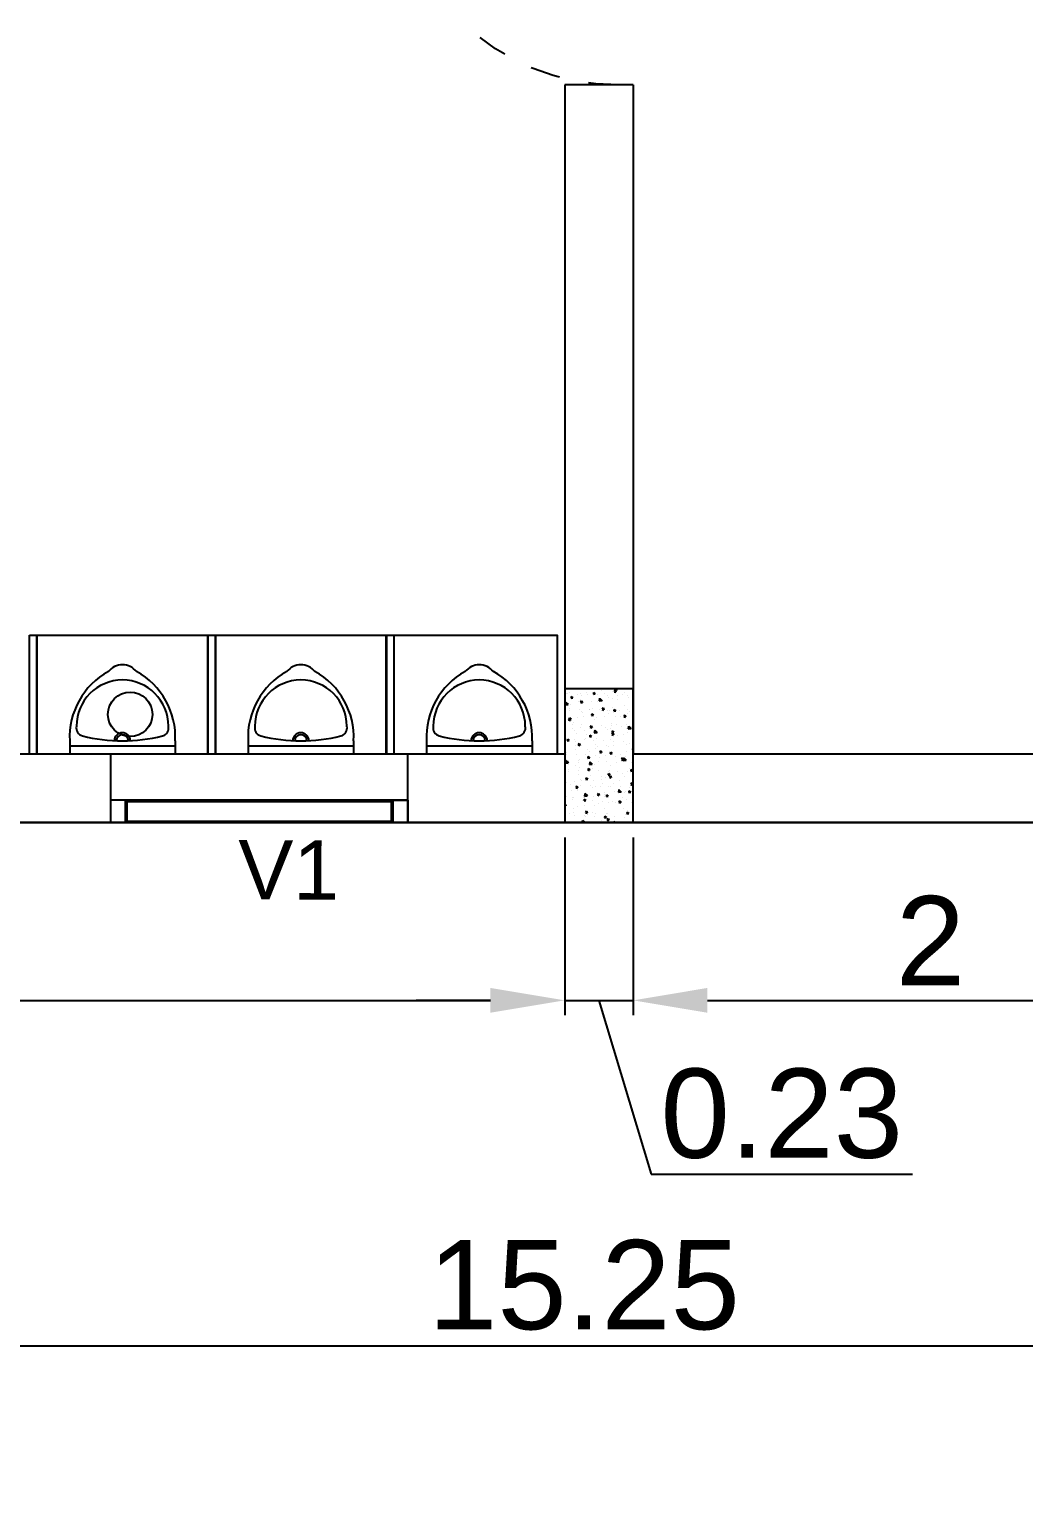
# Model space of a CAD drawing. Header units: metres. Extents: x 0 to 2048, y 111 to 219.
# Drawn here: x 1843.439 to 1846.782, y 147.586 to 152.551 of the extents above; entities that cross this region are included whole.
import ezdxf

# ---------------------------------------------------------------- set-up
doc = ezdxf.new("R2010")
doc.units = ezdxf.units.M
doc.header["$LTSCALE"] = 0.5
doc.header["$MEASUREMENT"] = 0
doc.header["$PDMODE"] = 3
doc.linetypes.add('CONTIN', pattern=[0])
doc.linetypes.add('HIDDEN2', pattern=[0.1875, 0.125, -0.0625])
for name, color, linetype in [('BLK_1_FLR_0_BLT_UP_AREA', 27, 'Continuous'), ('BLK_1_FLR_0_URINAL', 235, 'Continuous'), ('BLK_1_FLR_0_WASH', 60, 'Continuous')]:
    doc.layers.add(name, color=color, linetype=linetype)
doc.layers.add('layout bou', color=1, linetype='Continuous', lineweight=60)
doc.layers.add('layout bou @ 1', color=1, linetype='Continuous', lineweight=60)
doc.styles.add('200LT_S', font='arial.ttf', dxfattribs={"height": 0.3})
doc.styles.add('PATTA & SITE', font='arial.ttf', dxfattribs={"height": 1.5})
doc.styles.get("Standard").update_dxf_attribs({"font": ''})
doc.styles.get('Standard').set_extended_font_data('Arial Black')
doc.dimstyles.new('Building Arrow', dxfattribs={"dimscale": 0, "dimtxt": 1, "dimasz": 1, "dimexe": 0.18, "dimexo": 0.0625, "dimgap": 0.09, "dimtad": 0, "dimdec": 1, "dimzin": 0, "dimdsep": 46, "dimtxsty": 'Standard', "dimcen": 0.09, "dimse1": 1, "dimse2": 1, "dimclrt": 7, "dimadec": 1, "dimazin": 0, "dimtfac": 1, "dimtdec": 1, "dimtofl": 0, "dimtmove": 0, "dimatfit": 3, "dimfxl": 0, "dimtolj": 1, "dimtzin": 0, "dimarcsym": 0})

# ---------------------------------------------------------------- blocks, each defined once
blk = doc.blocks.new('*D4')
at = {"layer": 'Defpoints', "color": 0, "lineweight": -3}
for p in [(1730.1741, 160.2208), (1730.1741, 160.2208), (1916.2515, 130.4545)]:
    blk.add_point(p, dxfattribs=at)
at = {"layer": 'layout bou', "color": 0, "lineweight": -2}
for p, q in [((1731.1615, 160.0628), (1821.1248, 145.6716)), ((1915.2641, 130.6124), (1825.3008, 145.0036))]:
    blk.add_line(p, q, dxfattribs=at)
at = {"layer": 'layout bou', "color": 0, "lineweight": -3}
for points in [[(1731.1879, 160.2274), (1731.1352, 159.8982), (1730.1741, 160.2208)], [(1915.2904, 130.777), (1915.2378, 130.4478), (1916.2515, 130.4545)]]:
    blk.add_solid(points, dxfattribs=at)
at = {"layer": 'layout bou', "color": 7, "lineweight": 15, "insert": (1823.2128, 145.3376), "char_height": 1, "attachment_point": 5, "rotation": 350.9115}
blk.add_mtext('\\A1;188.4', dxfattribs=at)
blk = doc.blocks.new('*D8')
at = {"layer": 'Defpoints', "color": 0, "lineweight": -3}
for p in [(1736.6929, 151.6794), (1736.6929, 151.6794), (1916.2515, 130.4545)]:
    blk.add_point(p, dxfattribs=at)
at = {"layer": 'layout bou', "color": 0, "lineweight": -2}
for p, q in [((1737.686, 151.562), (1824.3862, 141.3135)), ((1915.2585, 130.5718), (1828.5583, 140.8204))]:
    blk.add_line(p, q, dxfattribs=at)
at = {"layer": 'layout bou', "color": 0, "lineweight": -3}
for points in [[(1737.7056, 151.7276), (1737.6665, 151.3965), (1736.6929, 151.6794)], [(1915.278, 130.7374), (1915.2389, 130.4063), (1916.2515, 130.4545)]]:
    blk.add_solid(points, dxfattribs=at)
at = {"layer": 'layout bou', "color": 7, "lineweight": 15, "insert": (1826.4722, 141.0669), "char_height": 1, "attachment_point": 5, "rotation": 353.2586}
blk.add_mtext('\\A1;180.8', dxfattribs=at)
blk = doc.blocks.new('*D9')
at = {"layer": 'Defpoints', "color": 0, "lineweight": -3}
for p in [(1764.1257, 208.0316), (1764.1257, 208.0316), (1929.9765, 145.7045)]:
    blk.add_point(p, dxfattribs=at)
at = {"layer": 'layout bou', "color": 0, "lineweight": -2}
for p, q in [((1765.0618, 207.6799), (1845.0867, 177.6063)), ((1929.0405, 146.0562), (1849.0155, 176.1298))]:
    blk.add_line(p, q, dxfattribs=at)
at = {"layer": 'layout bou', "color": 0, "lineweight": -3}
for points in [[(1765.1204, 207.8359), (1765.0031, 207.5239), (1764.1257, 208.0316)], [(1929.0991, 146.2122), (1928.9818, 145.9002), (1929.9765, 145.7045)]]:
    blk.add_solid(points, dxfattribs=at)
at = {"layer": 'layout bou', "color": 7, "lineweight": 15, "insert": (1847.0511, 176.868), "char_height": 1, "attachment_point": 5, "rotation": 339.4036}
blk.add_mtext('\\A1;177.2', dxfattribs=at)

msp = doc.modelspace()

# ---------------------------------------------------------------- linework, layer by layer
at = {"color": 0, "lineweight": -3}
for p, q in [((1845.23887, 152.36467), (1845.23887, 150.11467)), ((1845.46887, 152.36467), (1845.23887, 152.36467)), ((1845.46887, 152.36467), (1845.46887, 150.11467)), ((1843.43923, 150.11467), (1843.43923, 150.51467)), ((1843.43923, 150.51467), (1843.46423, 150.51467)), ((1843.46423, 150.51467), (1843.46423, 150.11467)), ((1844.03923, 150.11467), (1844.03923, 150.51467)), ((1844.03923, 150.51467), (1844.06423, 150.51467)), ((1844.06423, 150.51467), (1844.06423, 150.11467)), ((1844.63923, 150.11467), (1844.63923, 150.51467)), ((1844.63923, 150.51467), (1844.66423, 150.51467)), ((1844.66423, 150.51467), (1844.66423, 150.11467)), ((1845.23887, 150.11467), (1837.90887, 150.11467)), ((1843.46423, 150.11467), (1843.43923, 150.11467)), ((1844.06423, 150.11467), (1844.03923, 150.11467)), ((1844.66423, 150.11467), (1844.63923, 150.11467)), ((1847.46887, 150.11467), (1845.46887, 150.11467)), ((1837.67887, 149.88467), (1852.92887, 149.88467)), ((1852.92887, 149.88467), (1837.67887, 149.88467))]:
    msp.add_line(p, q, dxfattribs=at)
at = {"linetype": 'CONTIN', "lineweight": -3, "ltscale": 0.5}
for p, q in [((1845.23892, 150.33467), (1845.23892, 149.88467)), ((1845.46892, 150.33467), (1845.23892, 150.33467)), ((1845.46892, 149.88467), (1845.46892, 150.33467)), ((1845.23892, 149.88467), (1845.46892, 149.88467))]:
    msp.add_line(p, q, dxfattribs=at)
at = {"lineweight": -3}
for p, q in [((1845.24621, 150.31892), (1845.24621, 150.31892)), ((1845.24631, 150.33174), (1845.24631, 150.33174)), ((1845.24993, 150.31765), (1845.24993, 150.31765)), ((1845.25434, 150.32057), (1845.25434, 150.32057)), ((1845.26036, 150.30276), (1845.26663, 150.30392)), ((1845.26089, 150.30874), (1845.26037, 150.30276)), ((1845.26089, 150.30874), (1845.26663, 150.30392)), ((1845.28322, 150.31643), (1845.28322, 150.31643)), ((1845.29048, 150.3193), (1845.29048, 150.3193)), ((1845.29121, 150.29879), (1845.29121, 150.29879)), ((1845.29714, 150.31184), (1845.29714, 150.31184)), ((1845.31317, 150.32275), (1845.31317, 150.32275)), ((1845.31651, 150.31522), (1845.31651, 150.31522)), ((1845.33558, 150.31664), (1845.34185, 150.3178)), ((1845.33611, 150.32261), (1845.33559, 150.31663)), ((1845.33611, 150.32261), (1845.34185, 150.31779)), ((1845.3498, 150.314), (1845.3498, 150.314)), ((1845.35652, 150.30252), (1845.35514, 150.29363)), ((1845.35685, 150.30221), (1845.36497, 150.29442)), ((1845.36105, 150.32984), (1845.36105, 150.32984)), ((1845.37284, 150.31862), (1845.37284, 150.31862)), ((1845.38309, 150.31278), (1845.38309, 150.31278)), ((1845.38789, 150.30477), (1845.38789, 150.30477)), ((1845.40049, 150.30353), (1845.40049, 150.30353)), ((1845.40132, 150.32586), (1845.40132, 150.32586)), ((1845.40866, 150.32978), (1845.40531, 150.3248)), ((1845.40531, 150.32481), (1845.41135, 150.32278)), ((1845.40866, 150.32978), (1845.41135, 150.32278)), ((1845.41117, 150.33467), (1845.4108, 150.33051)), ((1845.4108, 150.33051), (1845.41707, 150.33167)), ((1845.41349, 150.33467), (1845.41707, 150.33167)), ((1845.41638, 150.31157), (1845.41638, 150.31157)), ((1845.41784, 150.29849), (1845.41784, 150.29849)), ((1845.43495, 150.3151), (1845.43495, 150.3151)), ((1845.4398, 150.32246), (1845.4398, 150.32246)), ((1845.44967, 150.31035), (1845.44967, 150.31035)), ((1845.45242, 150.30638), (1845.45242, 150.30638)), ((1845.24256, 150.28926), (1845.24118, 150.28037)), ((1845.24118, 150.28037), (1845.25068, 150.28148)), ((1845.24288, 150.28895), (1845.251, 150.28116)), ((1845.24405, 150.27835), (1845.24405, 150.27835)), ((1845.25622, 150.2606), (1845.25622, 150.2606)), ((1845.25633, 150.26714), (1845.25633, 150.26714)), ((1845.25932, 150.2827), (1845.25932, 150.2827)), ((1845.28371, 150.29076), (1845.28371, 150.29076)), ((1845.28962, 150.26592), (1845.28962, 150.26592)), ((1845.29589, 150.29442), (1845.29253, 150.28944)), ((1845.29253, 150.28945), (1845.29857, 150.28742)), ((1845.29378, 150.29427), (1845.29378, 150.29427)), ((1845.29488, 150.25846), (1845.29488, 150.25846)), ((1845.29589, 150.29442), (1845.29857, 150.28742)), ((1845.29877, 150.25639), (1845.29877, 150.25639)), ((1845.32291, 150.26471), (1845.32291, 150.26471)), ((1845.32318, 150.26443), (1845.32318, 150.26443)), ((1845.32983, 150.25089), (1845.32931, 150.24491)), ((1845.32983, 150.25089), (1845.33558, 150.24606)), ((1845.32993, 150.29299), (1845.32993, 150.29299)), ((1845.33322, 150.26796), (1845.33322, 150.26796)), ((1845.34824, 150.29237), (1845.34824, 150.29237)), ((1845.35515, 150.29363), (1845.36464, 150.29474)), ((1845.3562, 150.26349), (1845.3562, 150.26349)), ((1845.3684, 150.27009), (1845.36505, 150.26511)), ((1845.36505, 150.26512), (1845.37109, 150.26309)), ((1845.3684, 150.27009), (1845.37109, 150.26309)), ((1845.36937, 150.26669), (1845.36937, 150.26669)), ((1845.38285, 150.2603), (1845.38285, 150.2603)), ((1845.38564, 150.25139), (1845.38564, 150.25139)), ((1845.38949, 150.26227), (1845.38949, 150.26227)), ((1845.39907, 150.27247), (1845.39907, 150.27247)), ((1845.40505, 150.26476), (1845.40453, 150.25878)), ((1845.40453, 150.25879), (1845.41079, 150.25994)), ((1845.40505, 150.26476), (1845.4108, 150.25994)), ((1845.42278, 150.26106), (1845.42278, 150.26106)), ((1845.43993, 150.27723), (1845.43993, 150.27723)), ((1845.44981, 150.26414), (1845.44981, 150.26414)), ((1845.45017, 150.253), (1845.45017, 150.253)), ((1845.45607, 150.25984), (1845.45607, 150.25984)), ((1845.2418, 150.22497), (1845.2418, 150.22497)), ((1845.25562, 150.23473), (1845.25227, 150.22975)), ((1845.25227, 150.22976), (1845.25831, 150.22773)), ((1845.25461, 150.23701), (1845.25409, 150.23103)), ((1845.25409, 150.23104), (1845.26036, 150.23219)), ((1845.25461, 150.23701), (1845.26036, 150.23219)), ((1845.25562, 150.23473), (1845.25831, 150.22773)), ((1845.26383, 150.2152), (1845.26383, 150.2152)), ((1845.26623, 150.20228), (1845.26623, 150.20228)), ((1845.26764, 150.21954), (1845.26764, 150.21954)), ((1845.28145, 150.23737), (1845.28145, 150.23737)), ((1845.29263, 150.20508), (1845.29263, 150.20508)), ((1845.29712, 150.21398), (1845.29712, 150.21398)), ((1845.30122, 150.24047), (1845.30122, 150.24047)), ((1845.32814, 150.2104), (1845.32478, 150.20542)), ((1845.32478, 150.20543), (1845.33083, 150.2034)), ((1845.32814, 150.2104), (1845.33083, 150.20339)), ((1845.32931, 150.24491), (1845.33558, 150.24607)), ((1845.33041, 150.21277), (1845.33041, 150.21277)), ((1845.33319, 150.20611), (1845.33319, 150.20611)), ((1845.33821, 150.23009), (1845.33821, 150.23009)), ((1845.34598, 150.23899), (1845.34598, 150.23899)), ((1845.3637, 150.21155), (1845.3637, 150.21155)), ((1845.37266, 150.24165), (1845.37266, 150.24165)), ((1845.37765, 150.20378), (1845.37765, 150.20378)), ((1845.39286, 150.20198), (1845.39286, 150.20198)), ((1845.39681, 150.21909), (1845.39681, 150.21909)), ((1845.39699, 150.21034), (1845.39699, 150.21034)), ((1845.40881, 150.24038), (1845.40881, 150.24038)), ((1845.4121, 150.21534), (1845.4121, 150.21534)), ((1845.42785, 150.24018), (1845.42785, 150.24018)), ((1845.43028, 150.20912), (1845.43028, 150.20912)), ((1845.44092, 150.24576), (1845.43756, 150.24078)), ((1845.43756, 150.24079), (1845.4436, 150.23876)), ((1845.44092, 150.24576), (1845.4436, 150.23875)), ((1845.44791, 150.19962), (1845.44791, 150.19962)), ((1845.44825, 150.21407), (1845.44825, 150.21407)), ((1845.45393, 150.20905), (1845.45255, 150.20016)), ((1845.45256, 150.20016), (1845.46205, 150.20127)), ((1845.45426, 150.20874), (1845.46238, 150.20095)), ((1845.45982, 150.20582), (1845.45982, 150.20582)), ((1845.46357, 150.2079), (1845.46357, 150.2079)), ((1845.23954, 150.17159), (1845.23954, 150.17159)), ((1845.24781, 150.15931), (1845.25408, 150.16047)), ((1845.24834, 150.16528), (1845.24782, 150.15931)), ((1845.24834, 150.16528), (1845.25408, 150.16046)), ((1845.27087, 150.16386), (1845.27087, 150.16386)), ((1845.27093, 150.19451), (1845.27093, 150.19451)), ((1845.27592, 150.15664), (1845.27592, 150.15664)), ((1845.2792, 150.18399), (1845.2792, 150.18399)), ((1845.28788, 150.15071), (1845.28452, 150.14573)), ((1845.28788, 150.15071), (1845.29056, 150.1437)), ((1845.29037, 150.15169), (1845.29037, 150.15169)), ((1845.30416, 150.16264), (1845.30416, 150.16264)), ((1845.30708, 150.19324), (1845.30708, 150.19324)), ((1845.31038, 150.1682), (1845.31038, 150.1682)), ((1845.31123, 150.18215), (1845.31123, 150.18215)), ((1845.32303, 150.17319), (1845.3293, 150.17434)), ((1845.32356, 150.17916), (1845.32304, 150.17318)), ((1845.32356, 150.17916), (1845.3293, 150.17434)), ((1845.33745, 150.16142), (1845.33745, 150.16142)), ((1845.33997, 150.1958), (1845.33859, 150.1869)), ((1845.33859, 150.18691), (1845.34809, 150.18801)), ((1845.3403, 150.19548), (1845.34841, 150.18769)), ((1845.34373, 150.1856), (1845.34373, 150.1856)), ((1845.34652, 150.16693), (1845.34652, 150.16693)), ((1845.37074, 150.16021), (1845.37074, 150.16021)), ((1845.38338, 150.19801), (1845.38338, 150.19801)), ((1845.39456, 150.16571), (1845.39456, 150.16571)), ((1845.40065, 150.18607), (1845.3973, 150.18109)), ((1845.3973, 150.1811), (1845.40334, 150.17907)), ((1845.39878, 150.19303), (1845.39825, 150.18706)), ((1845.39825, 150.18706), (1845.40452, 150.18822)), ((1845.39878, 150.19303), (1845.40452, 150.18821)), ((1845.40065, 150.18607), (1845.40334, 150.17906)), ((1845.40403, 150.15899), (1845.40403, 150.15899)), ((1845.41709, 150.17747), (1845.41709, 150.17747)), ((1845.43732, 150.15778), (1845.43732, 150.15778)), ((1845.43786, 150.18186), (1845.43786, 150.18186)), ((1845.45154, 150.18904), (1845.45154, 150.18904)), ((1845.45653, 150.15116), (1845.45653, 150.15116)), ((1843.71188, 150.11467), (1843.71188, 149.88467)), ((1844.71188, 149.88467), (1844.71188, 150.11467)), ((1845.24398, 150.11456), (1845.24398, 150.11456)), ((1845.24479, 150.11979), (1845.24479, 150.11979)), ((1845.27624, 150.14396), (1845.27624, 150.14396)), ((1845.27694, 150.13061), (1845.27694, 150.13061)), ((1845.27727, 150.11335), (1845.27727, 150.11335)), ((1845.28452, 150.14574), (1845.29057, 150.14371)), ((1845.31056, 150.11213), (1845.31056, 150.11213)), ((1845.31536, 150.13033), (1845.31536, 150.13033)), ((1845.31728, 150.10743), (1845.31676, 150.10146)), ((1845.31676, 150.10146), (1845.32303, 150.10262)), ((1845.31728, 150.10743), (1845.32303, 150.10261)), ((1845.32125, 150.12383), (1845.32125, 150.12383)), ((1845.34147, 150.13222), (1845.34147, 150.13222)), ((1845.3432, 150.14779), (1845.3432, 150.14779)), ((1845.34385, 150.11091), (1845.34385, 150.11091)), ((1845.34982, 150.1419), (1845.34982, 150.1419)), ((1845.3548, 150.10402), (1845.3548, 150.10402)), ((1845.36039, 150.12637), (1845.35704, 150.1214)), ((1845.35704, 150.1214), (1845.36308, 150.11938)), ((1845.36039, 150.12637), (1845.36308, 150.11937)), ((1845.37714, 150.1097), (1845.37714, 150.1097)), ((1845.38113, 150.14462), (1845.38113, 150.14462)), ((1845.38596, 150.14062), (1845.38596, 150.14062)), ((1845.38926, 150.11559), (1845.38926, 150.11559)), ((1845.3925, 150.12131), (1845.39198, 150.11533)), ((1845.39198, 150.11534), (1845.39824, 150.11649)), ((1845.3923, 150.11233), (1845.3923, 150.11233)), ((1845.3925, 150.12131), (1845.39825, 150.11649)), ((1845.40287, 150.14367), (1845.40287, 150.14367)), ((1845.41043, 150.10848), (1845.41043, 150.10848)), ((1845.4254, 150.11432), (1845.4254, 150.11432)), ((1845.43291, 150.10204), (1845.42955, 150.09707)), ((1845.43291, 150.10204), (1845.43559, 150.09504)), ((1845.43738, 150.10233), (1845.436, 150.09344)), ((1845.43771, 150.10202), (1845.44583, 150.09423)), ((1845.44372, 150.10727), (1845.44372, 150.10727)), ((1845.44566, 150.14624), (1845.44566, 150.14624)), ((1845.44787, 150.12354), (1845.44787, 150.12354)), ((1845.46772, 150.13518), (1845.4672, 150.12921)), ((1845.4672, 150.12921), (1845.46892, 150.12953)), ((1845.46772, 150.13518), (1845.46892, 150.13418)), ((1845.24206, 150.09356), (1845.24154, 150.08758)), ((1845.24154, 150.08759), (1845.24781, 150.08874)), ((1845.24206, 150.09356), (1845.24781, 150.08874)), ((1845.24761, 150.09102), (1845.24426, 150.08604)), ((1845.24426, 150.08605), (1845.2503, 150.08402)), ((1845.24761, 150.09102), (1845.2503, 150.08401)), ((1845.24809, 150.09475), (1845.24809, 150.09475)), ((1845.25148, 150.06262), (1845.25148, 150.06262)), ((1845.25308, 150.05688), (1845.25308, 150.05688)), ((1845.27468, 150.07723), (1845.27468, 150.07723)), ((1845.28424, 150.09348), (1845.28424, 150.09348)), ((1845.28477, 150.06141), (1845.28477, 150.06141)), ((1845.28625, 150.08564), (1845.28625, 150.08564)), ((1845.28753, 150.06845), (1845.28753, 150.06845)), ((1845.28812, 150.09831), (1845.28812, 150.09831)), ((1845.32013, 150.06668), (1845.31677, 150.06171)), ((1845.31678, 150.06171), (1845.32282, 150.05969)), ((1845.31806, 150.06019), (1845.31806, 150.06019)), ((1845.32013, 150.06668), (1845.32282, 150.05968)), ((1845.32341, 150.08907), (1845.32204, 150.08018)), ((1845.32204, 150.08018), (1845.33154, 150.08129)), ((1845.32368, 150.06717), (1845.32368, 150.06717)), ((1845.32374, 150.08876), (1845.33186, 150.08097)), ((1845.33126, 150.06551), (1845.33126, 150.06551)), ((1845.33922, 150.07884), (1845.33922, 150.07884)), ((1845.35135, 150.05897), (1845.35135, 150.05897)), ((1845.35321, 150.08948), (1845.35321, 150.08948)), ((1845.37887, 150.09124), (1845.37887, 150.09124)), ((1845.38464, 150.05776), (1845.38464, 150.05776)), ((1845.38623, 150.04958), (1845.3857, 150.04361)), ((1845.38623, 150.04958), (1845.39197, 150.04476)), ((1845.39005, 150.05894), (1845.39005, 150.05894)), ((1845.39424, 150.07772), (1845.39424, 150.07772)), ((1845.41288, 150.08535), (1845.41288, 150.08535)), ((1845.41793, 150.05654), (1845.41793, 150.05654)), ((1845.4287, 150.08928), (1845.4287, 150.08928)), ((1845.42955, 150.09707), (1845.4356, 150.09505)), ((1845.43369, 150.05141), (1845.43369, 150.05141)), ((1845.43601, 150.09344), (1845.4455, 150.09455)), ((1845.4434, 150.09285), (1845.4434, 150.09285)), ((1845.45122, 150.05533), (1845.45122, 150.05533)), ((1845.45788, 150.06522), (1845.45788, 150.06522)), ((1845.46145, 150.06346), (1845.46092, 150.05748)), ((1845.46092, 150.05749), (1845.46719, 150.05864)), ((1845.46145, 150.06346), (1845.46719, 150.05864)), ((1845.46485, 150.08801), (1845.46485, 150.08801)), ((1845.46814, 150.06298), (1845.46814, 150.06298)), ((1845.23892, 150.01921), (1845.24153, 150.01701)), ((1845.23892, 150.01653), (1845.24153, 150.01702)), ((1845.25852, 150.01128), (1845.25852, 150.01128)), ((1845.27243, 150.02385), (1845.27243, 150.02385)), ((1845.27987, 150.00699), (1845.27651, 150.00202)), ((1845.27651, 150.00202), (1845.28256, 150)), ((1845.27987, 150.00699), (1845.28256, 149.99999)), ((1845.28586, 150.04493), (1845.28586, 150.04493)), ((1845.29181, 150.01006), (1845.29181, 150.01006)), ((1845.29252, 150.03057), (1845.29252, 150.03057)), ((1845.29626, 150.02732), (1845.29626, 150.02732)), ((1845.31101, 150.03571), (1845.31048, 150.02973)), ((1845.31048, 150.02973), (1845.31675, 150.03089)), ((1845.31101, 150.03571), (1845.31675, 150.03089)), ((1845.3251, 150.00885), (1845.3251, 150.00885)), ((1845.32697, 150.04214), (1845.32697, 150.04214)), ((1845.33196, 150.00427), (1845.33196, 150.00427)), ((1845.33696, 150.02546), (1845.33696, 150.02546)), ((1845.34127, 150.0072), (1845.34127, 150.0072)), ((1845.35839, 150.00763), (1845.35839, 150.00763)), ((1845.36312, 150.04087), (1845.36312, 150.04087)), ((1845.36322, 150.03116), (1845.36322, 150.03116)), ((1845.36641, 150.01583), (1845.36641, 150.01583)), ((1845.37661, 150.03786), (1845.37661, 150.03786)), ((1845.3857, 150.04361), (1845.39197, 150.04477)), ((1845.38779, 150.00556), (1845.38779, 150.00556)), ((1845.39264, 150.04235), (1845.38929, 150.03738)), ((1845.38929, 150.03738), (1845.39533, 150.03536)), ((1845.39168, 150.00641), (1845.39168, 150.00641)), ((1845.39264, 150.04235), (1845.39533, 150.03535)), ((1845.40256, 150.01456), (1845.40256, 150.01456)), ((1845.42289, 150.02703), (1845.42289, 150.02703)), ((1845.42497, 150.0052), (1845.42497, 150.0052)), ((1845.44115, 150.03947), (1845.44115, 150.03947)), ((1845.45826, 150.00398), (1845.45826, 150.00398)), ((1845.46516, 150.01802), (1845.4618, 150.01305)), ((1845.46181, 150.01305), (1845.46785, 150.01102)), ((1845.46516, 150.01802), (1845.46785, 150.01102)), ((1845.4679, 150.0069), (1845.4679, 150.0069)), ((1845.2466, 149.97313), (1845.2466, 149.97313)), ((1845.26139, 149.99373), (1845.26139, 149.99373)), ((1845.26469, 149.96869), (1845.26469, 149.96869)), ((1845.26493, 149.96077), (1845.26493, 149.96077)), ((1845.27017, 149.97046), (1845.27017, 149.97046)), ((1845.28361, 149.99155), (1845.28361, 149.99155)), ((1845.29821, 149.95955), (1845.29821, 149.95955)), ((1845.30083, 149.96742), (1845.30083, 149.96742)), ((1845.30473, 149.96398), (1845.30421, 149.958)), ((1845.30421, 149.95801), (1845.31047, 149.95917)), ((1845.30473, 149.96398), (1845.31048, 149.95916)), ((1845.30686, 149.98235), (1845.30548, 149.97345)), ((1845.30549, 149.97346), (1845.31499, 149.97456)), ((1845.30627, 149.96901), (1845.30627, 149.96901)), ((1845.30719, 149.98203), (1845.31531, 149.97424)), ((1845.3315, 149.95834), (1845.3315, 149.95834)), ((1845.33471, 149.97207), (1845.33471, 149.97207)), ((1845.35238, 149.98266), (1845.34903, 149.97769)), ((1845.34903, 149.97769), (1845.35507, 149.97566)), ((1845.35238, 149.98266), (1845.35507, 149.97566)), ((1845.36479, 149.95712), (1845.36479, 149.95712)), ((1845.3714, 149.97796), (1845.3714, 149.97796)), ((1845.37323, 149.97284), (1845.37323, 149.97284)), ((1845.37436, 149.98448), (1845.37436, 149.98448)), ((1845.37995, 149.97786), (1845.37943, 149.97188)), ((1845.37943, 149.97188), (1845.38569, 149.97304)), ((1845.37995, 149.97786), (1845.3857, 149.97304)), ((1845.38554, 149.95218), (1845.38554, 149.95218)), ((1845.39808, 149.9559), (1845.39808, 149.9559)), ((1845.40585, 149.98953), (1845.40585, 149.98953)), ((1845.41084, 149.95165), (1845.41084, 149.95165)), ((1845.42083, 149.99561), (1845.41945, 149.98671)), ((1845.41945, 149.98672), (1845.42895, 149.98782)), ((1845.42116, 149.99529), (1845.42927, 149.9875)), ((1845.4249, 149.95833), (1845.42154, 149.95336)), ((1845.42154, 149.95336), (1845.42759, 149.95133)), ((1845.4249, 149.95833), (1845.42759, 149.95133)), ((1845.43137, 149.95469), (1845.43137, 149.95469)), ((1845.4329, 149.96871), (1845.4329, 149.96871)), ((1845.43889, 149.98609), (1845.43889, 149.98609)), ((1845.442, 149.98825), (1845.442, 149.98825)), ((1845.4453, 149.96322), (1845.4453, 149.96322)), ((1845.45464, 149.98576), (1845.46091, 149.98692)), ((1845.45517, 149.99173), (1845.45465, 149.98575)), ((1845.45517, 149.99173), (1845.46092, 149.98691)), ((1845.46466, 149.95347), (1845.46466, 149.95347)), ((1845.23961, 149.9473), (1845.23892, 149.94628)), ((1845.23892, 149.94144), (1845.24229, 149.94031)), ((1845.23913, 149.91005), (1845.23913, 149.91005)), ((1845.23961, 149.9473), (1845.24229, 149.9403)), ((1845.25661, 149.91482), (1845.25661, 149.91482)), ((1845.26792, 149.91708), (1845.26792, 149.91708)), ((1845.26967, 149.93082), (1845.26967, 149.93082)), ((1845.27242, 149.90883), (1845.27242, 149.90883)), ((1845.28135, 149.93817), (1845.28135, 149.93817)), ((1845.30413, 149.94239), (1845.30413, 149.94239)), ((1845.30571, 149.90761), (1845.30571, 149.90761)), ((1845.31212, 149.92297), (1845.30877, 149.918)), ((1845.30877, 149.918), (1845.31481, 149.91597)), ((1845.30911, 149.90451), (1845.30911, 149.90451)), ((1845.31212, 149.92297), (1845.31481, 149.91597)), ((1845.31628, 149.91069), (1845.31628, 149.91069)), ((1845.33245, 149.91869), (1845.33245, 149.91869)), ((1845.339, 149.9064), (1845.339, 149.9064)), ((1845.34027, 149.94111), (1845.34027, 149.94111)), ((1845.34357, 149.91608), (1845.34357, 149.91608)), ((1845.35128, 149.94888), (1845.35128, 149.94888)), ((1845.3721, 149.93109), (1845.3721, 149.93109)), ((1845.37229, 149.90518), (1845.37229, 149.90518)), ((1845.37368, 149.90613), (1845.37315, 149.90015)), ((1845.37315, 149.90016), (1845.37942, 149.90131)), ((1845.37368, 149.90613), (1845.37942, 149.90131)), ((1845.37971, 149.91481), (1845.37971, 149.91481)), ((1845.38324, 149.91452), (1845.38324, 149.91452)), ((1845.40558, 149.90397), (1845.40558, 149.90397)), ((1845.43664, 149.93271), (1845.43664, 149.93271)), ((1845.43887, 149.90275), (1845.43887, 149.90275)), ((1845.44291, 149.91039), (1845.44291, 149.91039)), ((1845.4489, 149.92001), (1845.44837, 149.91403)), ((1845.44837, 149.91403), (1845.45464, 149.91519)), ((1845.4489, 149.92001), (1845.45464, 149.91518)), ((1845.45028, 149.92535), (1845.45028, 149.92535)), ((1845.27909, 149.88478), (1845.27909, 149.88478)), ((1845.29846, 149.89226), (1845.29793, 149.88628)), ((1845.29793, 149.88628), (1845.3042, 149.88744)), ((1845.29846, 149.89226), (1845.3042, 149.88743)), ((1845.36129, 149.89056), (1845.36129, 149.89056)), ((1845.38464, 149.89864), (1845.38128, 149.89367)), ((1845.38128, 149.89367), (1845.38732, 149.89164)), ((1845.38301, 149.88977), (1845.38301, 149.88977)), ((1845.38328, 149.8988), (1845.38328, 149.8988)), ((1845.38464, 149.89864), (1845.38732, 149.89164)), ((1845.40427, 149.88888), (1845.40362, 149.88467)), ((1845.4046, 149.88857), (1845.40866, 149.88467)), ((1845.41916, 149.8885), (1845.41916, 149.8885))]:
    msp.add_line(p, q, dxfattribs=at)
at = {"lineweight": -3, "ltscale": 0.03}
for p, q in [((1843.57423, 150.15931), (1843.57423, 150.11467)), ((1843.92923, 150.15931), (1843.92923, 150.11467)), ((1844.17423, 150.15931), (1844.17423, 150.11467)), ((1844.52923, 150.15931), (1844.52923, 150.11467)), ((1844.77423, 150.15931), (1844.77423, 150.11467)), ((1845.12923, 150.15931), (1845.12923, 150.11467)), ((1843.92923, 150.14198), (1843.57423, 150.14198)), ((1843.92923, 150.11467), (1843.57423, 150.11467)), ((1844.52923, 150.14198), (1844.17423, 150.14198)), ((1844.52923, 150.11467), (1844.17423, 150.11467)), ((1845.12923, 150.14198), (1844.77423, 150.14198)), ((1845.12923, 150.11467), (1844.77423, 150.11467))]:
    msp.add_line(p, q, dxfattribs=at)
at = {"color": 8, "lineweight": -3}
msp.add_line((1852.92887, 149.88467), (1837.67887, 149.88467), dxfattribs=at)
at = {"color": 252, "lineweight": -3}
for p, q in [((1845.23892, 149.83467), (1845.23892, 149.23711)), ((1845.23892, 149.83467), (1845.23892, 149.23711)), ((1845.46892, 149.83467), (1845.46892, 149.23711)), ((1845.46892, 149.83467), (1845.46892, 149.23711))]:
    msp.add_line(p, q, dxfattribs=at)
at = {"color": 7, "lineweight": -3}
for p, q in [((1838.15887, 149.28711), (1844.98892, 149.28711)), ((1844.98892, 149.28711), (1844.73892, 149.28711)), ((1845.23892, 149.28711), (1845.46892, 149.28711)), ((1845.35392, 149.28711), (1845.52936, 148.70228)), ((1845.71892, 149.28711), (1847.21902, 149.28711)), ((1845.71892, 149.28711), (1845.96892, 149.28711)), ((1845.52936, 148.70228), (1846.40863, 148.70228)), ((1837.92887, 148.12599), (1852.67887, 148.12599))]:
    msp.add_line(p, q, dxfattribs=at)
at = {"lineweight": -3}
for points in [[(1844.71188, 149.95967), (1843.71188, 149.95967)], [(1843.76688, 149.93228), (1843.76188, 149.93228), (1843.76188, 149.91206), (1843.76688, 149.91206)], [(1844.65688, 149.91206), (1844.66188, 149.91206), (1844.66188, 149.93228), (1844.65688, 149.93228)], [(1844.71188, 149.88467), (1843.71188, 149.88467)]]:
    msp.add_lwpolyline(points, dxfattribs=at)
for points in [[(1843.76188, 149.95967), (1843.71188, 149.95967), (1843.71188, 149.94373), (1843.71188, 149.92967), (1843.71188, 149.88467), (1843.76188, 149.88467)], [(1843.76688, 149.88967), (1844.65688, 149.88967), (1844.65688, 149.95467), (1843.76688, 149.95467)], [(1844.66188, 149.95967), (1844.71188, 149.95967), (1844.71188, 149.94373), (1844.71188, 149.92967), (1844.71188, 149.88467), (1844.66188, 149.88467)]]:
    msp.add_lwpolyline(points, close=True, dxfattribs=at)
at = {"linetype": 'HIDDEN2', "lineweight": -3, "extrusion": (2.604e-13, 2.869e-13, -1)}
msp.add_arc((-1845.4147, 153.11152), 0.74686, 269.68052, 358.18952, dxfattribs=at)
at = {"lineweight": -3, "ltscale": 0.03}
for centre, radius, start, end in [((1843.75173, 150.35393), 0.06112, 39.22208, 140.77792), ((1844.35173, 150.35393), 0.06112, 39.22208, 140.77792), ((1844.95173, 150.35393), 0.06112, 39.22208, 140.77792), ((1843.82596, 150.1718), 0.25205, 118.84278, 182.84235), ((1843.75279, 150.2085), 0.15568, 90.39059, 179.96949), ((1843.75067, 150.2085), 0.15568, 0.03051, 89.60941), ((1843.67749, 150.1718), 0.25205, 357.15765, 61.15722), ((1844.42596, 150.1718), 0.25205, 118.84278, 182.84235), ((1844.35279, 150.2085), 0.15568, 90.39059, 179.96949), ((1844.35067, 150.2085), 0.15568, 0.03051, 89.60941), ((1844.27749, 150.1718), 0.25205, 357.15765, 61.15722), ((1845.02596, 150.1718), 0.25205, 118.84278, 182.84235), ((1844.95279, 150.2085), 0.15568, 90.39059, 179.96949), ((1844.95067, 150.2085), 0.15568, 0.03051, 89.60941), ((1844.87749, 150.1718), 0.25205, 357.15765, 61.15722), ((1843.62379, 150.20275), 0.02731, 167.67896, 255.64076), ((1843.87969, 150.20266), 0.02731, 284.31804, 12.29052), ((1844.22379, 150.20275), 0.02731, 167.67896, 255.64076), ((1844.47969, 150.20266), 0.02731, 284.31804, 12.29052), ((1844.82379, 150.20275), 0.02731, 167.67896, 255.64076), ((1845.07969, 150.20266), 0.02731, 284.31804, 12.29052), ((1843.75192, 150.70325), 0.54395, 255.64076, 284.31804), ((1843.75135, 150.15931), 0.02731, 1.37892, 178.50221), ((1843.75135, 150.15931), 0.02048, 1.01929, 178.86185), ((1844.35192, 150.70325), 0.54395, 255.64076, 284.31804), ((1844.35135, 150.15931), 0.02731, 1.37892, 178.50221), ((1844.35135, 150.15931), 0.02048, 1.01929, 178.86185), ((1844.95192, 150.70325), 0.54395, 255.64076, 284.31804), ((1844.95135, 150.15931), 0.02731, 1.37892, 178.50221), ((1844.95135, 150.15931), 0.02048, 1.01929, 178.86185)]:
    msp.add_arc(centre, radius, start, end, dxfattribs=at)
at = {"color": 7, "lineweight": -3}
for points in [[(1844.98892, 149.32877), (1844.98892, 149.24544), (1845.23892, 149.28711)], [(1844.98892, 149.32877), (1844.98892, 149.24544), (1845.23892, 149.28711)], [(1845.71892, 149.32877), (1845.71892, 149.24544), (1845.46892, 149.28711)], [(1845.71892, 149.32877), (1845.71892, 149.24544), (1845.46892, 149.28711)]]:
    msp.add_solid(points, dxfattribs=at)
at = {"layer": 'BLK_1_FLR_0_BLT_UP_AREA', "color": 27, "lineweight": -3, "ltscale": 3}
msp.add_lwpolyline([(1825.35887, 162.08467), (1825.35887, 159.08467), (1830.23487, 159.08467), (1830.23487, 162.08467), (1837.67887, 162.08467), (1837.67887, 149.88467), (1852.92887, 149.88467), (1852.92887, 177.33467), (1822.42887, 177.33467), (1822.42887, 162.08467)], close=True, dxfattribs=at)
at = {"layer": 'BLK_1_FLR_0_URINAL', "lineweight": -3, "ltscale": 3}
for points in [[(1843.46423, 150.51467), (1844.03923, 150.51467), (1844.03923, 150.11467), (1843.46423, 150.11467)], [(1844.06423, 150.51467), (1844.63923, 150.51467), (1844.63923, 150.11467), (1844.06423, 150.11467)], [(1844.63887, 150.51467), (1845.21387, 150.51467), (1845.21387, 150.11467), (1844.63887, 150.11467)]]:
    msp.add_lwpolyline(points, close=True, dxfattribs=at)
at = {"layer": 'BLK_1_FLR_0_WASH', "color": 60, "lineweight": -3, "ltscale": 2}
msp.add_circle((1843.77763, 150.24852), 0.07491, dxfattribs=at)
at = {"layer": 'BLK_1_FLR_0_WASH', "color": 55, "lineweight": -3, "ltscale": 2}
msp.add_circle((1843.77763, 150.24852), 0.07491, dxfattribs=at)

# ---------------------------------------------------------------- texts
at = {"lineweight": -3, "style": 'PATTA & SITE'}
msp.add_text('V1', height=0.199101, rotation=359.61954, dxfattribs=at).set_placement((1844.1399, 149.62745))
at = {"lineweight": -3, "char_height": 0.3, "attachment_point": 5, "style": '200LT_S'}
for s, insert in [('2', (1846.46897, 149.48772)), ('0.23', (1845.96899, 148.90556)), ('15.25', (1845.30387, 148.32916))]:
    msp.add_mtext(s, dxfattribs=dict(at, insert=insert))

# ---------------------------------------------------------------- dimensions: what is measured, and where the dimension line sits
at = {"layer": 'layout bou @ 1', "color": 8, "lineweight": 15}
for p1, p2, picture, middle in [((1929.97654, 145.70445), (1764.12569, 208.03165), '*D9', (1847.05112, 176.86805)), ((1916.25154, 130.45445), (1730.17408, 160.22078), '*D4', (1823.21281, 145.33762)), ((1916.25154, 130.45445), (1736.69295, 151.67943), '*D8', (1826.47224, 141.06694))]:
    dim = msp.add_aligned_dim(p1=p1, p2=p2, distance=0, dimstyle='Building Arrow', override={"dimscale": 1, "dimtix": 0, "dimtofl": 0, "dimtmove": 0, "dimatfit": 3}, dxfattribs=at)
    dim.commit()
    dim.dimension.update_dxf_attribs({"geometry": picture, "text_midpoint": middle})

doc.saveas('drawing.dxf')
